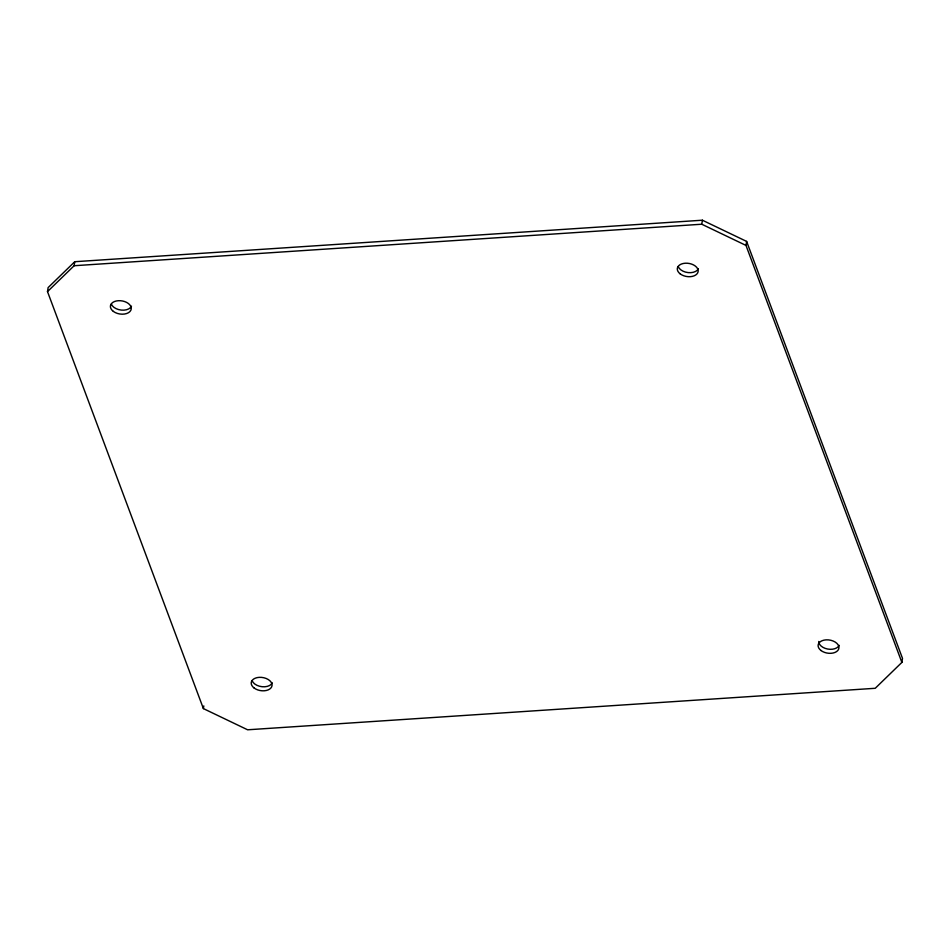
<?xml version="1.0" encoding="UTF-8"?>
<svg xmlns="http://www.w3.org/2000/svg" width="950" height="950" viewBox="0 0 950 950"><rect width="100%" height="100%" fill="white"/><g stroke="black" fill="none" stroke-linecap="round" stroke-linejoin="round"><path stroke-width="1.43" d="M47.5 291.614L48.129 287.589L74.765 261.713L702.394 220.21L746.617 241.407L902.5 658.386L901.871 662.411L875.235 688.287L247.606 729.79L203.383 708.593L47.5 291.614L74.136 265.727L74.765 261.713M203.383 708.593L203.799 705.921M901.871 662.411L745.988 245.421L701.765 224.224L702.394 220.21M745.988 245.421L746.617 241.407M74.136 265.727L701.765 224.224M839.182 645.347A10.509 6.638 8.9 0 1 827.604 649.028A10.509 6.638 8.9 0 1 818.734 641.464M272.294 682.836A10.509 6.638 8.9 0 1 262.069 686.719A10.509 6.638 8.9 0 1 252.142 680.722M131.492 306.197A10.509 6.638 8.9 0 1 121.279 310.092A10.509 6.638 8.9 0 1 111.352 304.083M698.393 268.707A10.509 6.638 8.9 0 1 688.168 272.603A10.509 6.638 8.9 0 1 678.241 266.594M254.125 688.014A10.509 6.638 8.9 0 0 271.664 686.85A10.509 6.638 8.9 0 0 259.124 677.35A10.509 6.638 8.9 0 0 254.125 688.014M113.335 311.386A10.509 6.638 8.9 0 0 130.863 310.223A10.509 6.638 8.9 0 0 118.323 300.711A10.509 6.638 8.9 0 0 113.335 311.386M680.224 273.897A10.509 6.638 8.9 0 0 697.763 272.733A10.509 6.638 8.9 0 0 685.223 263.221A10.509 6.638 8.9 0 0 680.224 273.897M821.014 650.524A10.509 6.638 8.9 0 0 838.553 649.361A10.509 6.638 8.9 0 0 826.013 639.861A10.509 6.638 8.9 0 0 821.014 650.524"/></g></svg>
